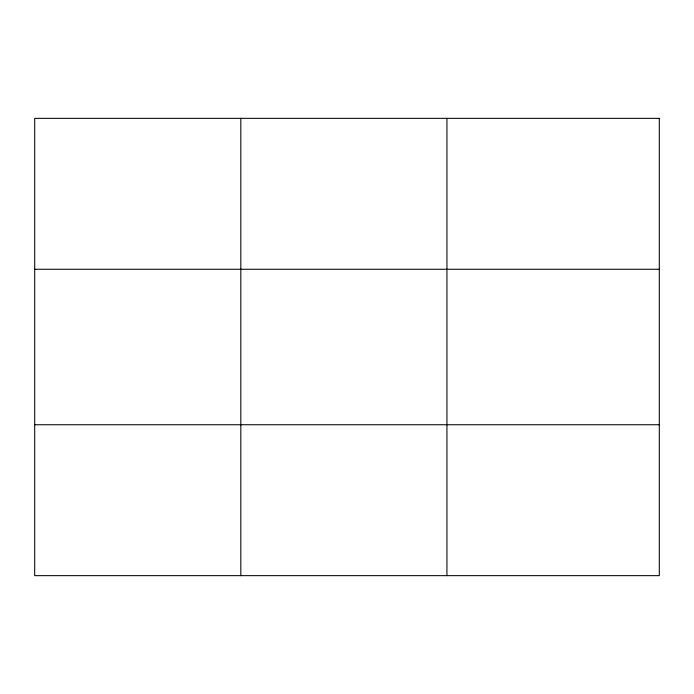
<?xml version="1.0" encoding="UTF-8"?>
<svg xmlns="http://www.w3.org/2000/svg" width="694" height="694" viewBox="0 0 694 694"><rect width="100%" height="100%" fill="white"/><g stroke="black" fill="none" stroke-linecap="round" stroke-linejoin="round"><path stroke-width="1.04" d="M240.818 575.647L240.818 118.353M446.936 575.647L446.936 118.353M34.7 269.263L659.3 269.263M34.7 424.737L659.3 424.737M659.3 118.353L659.3 575.647L34.7 575.647L34.7 118.353L659.3 118.353"/></g></svg>
